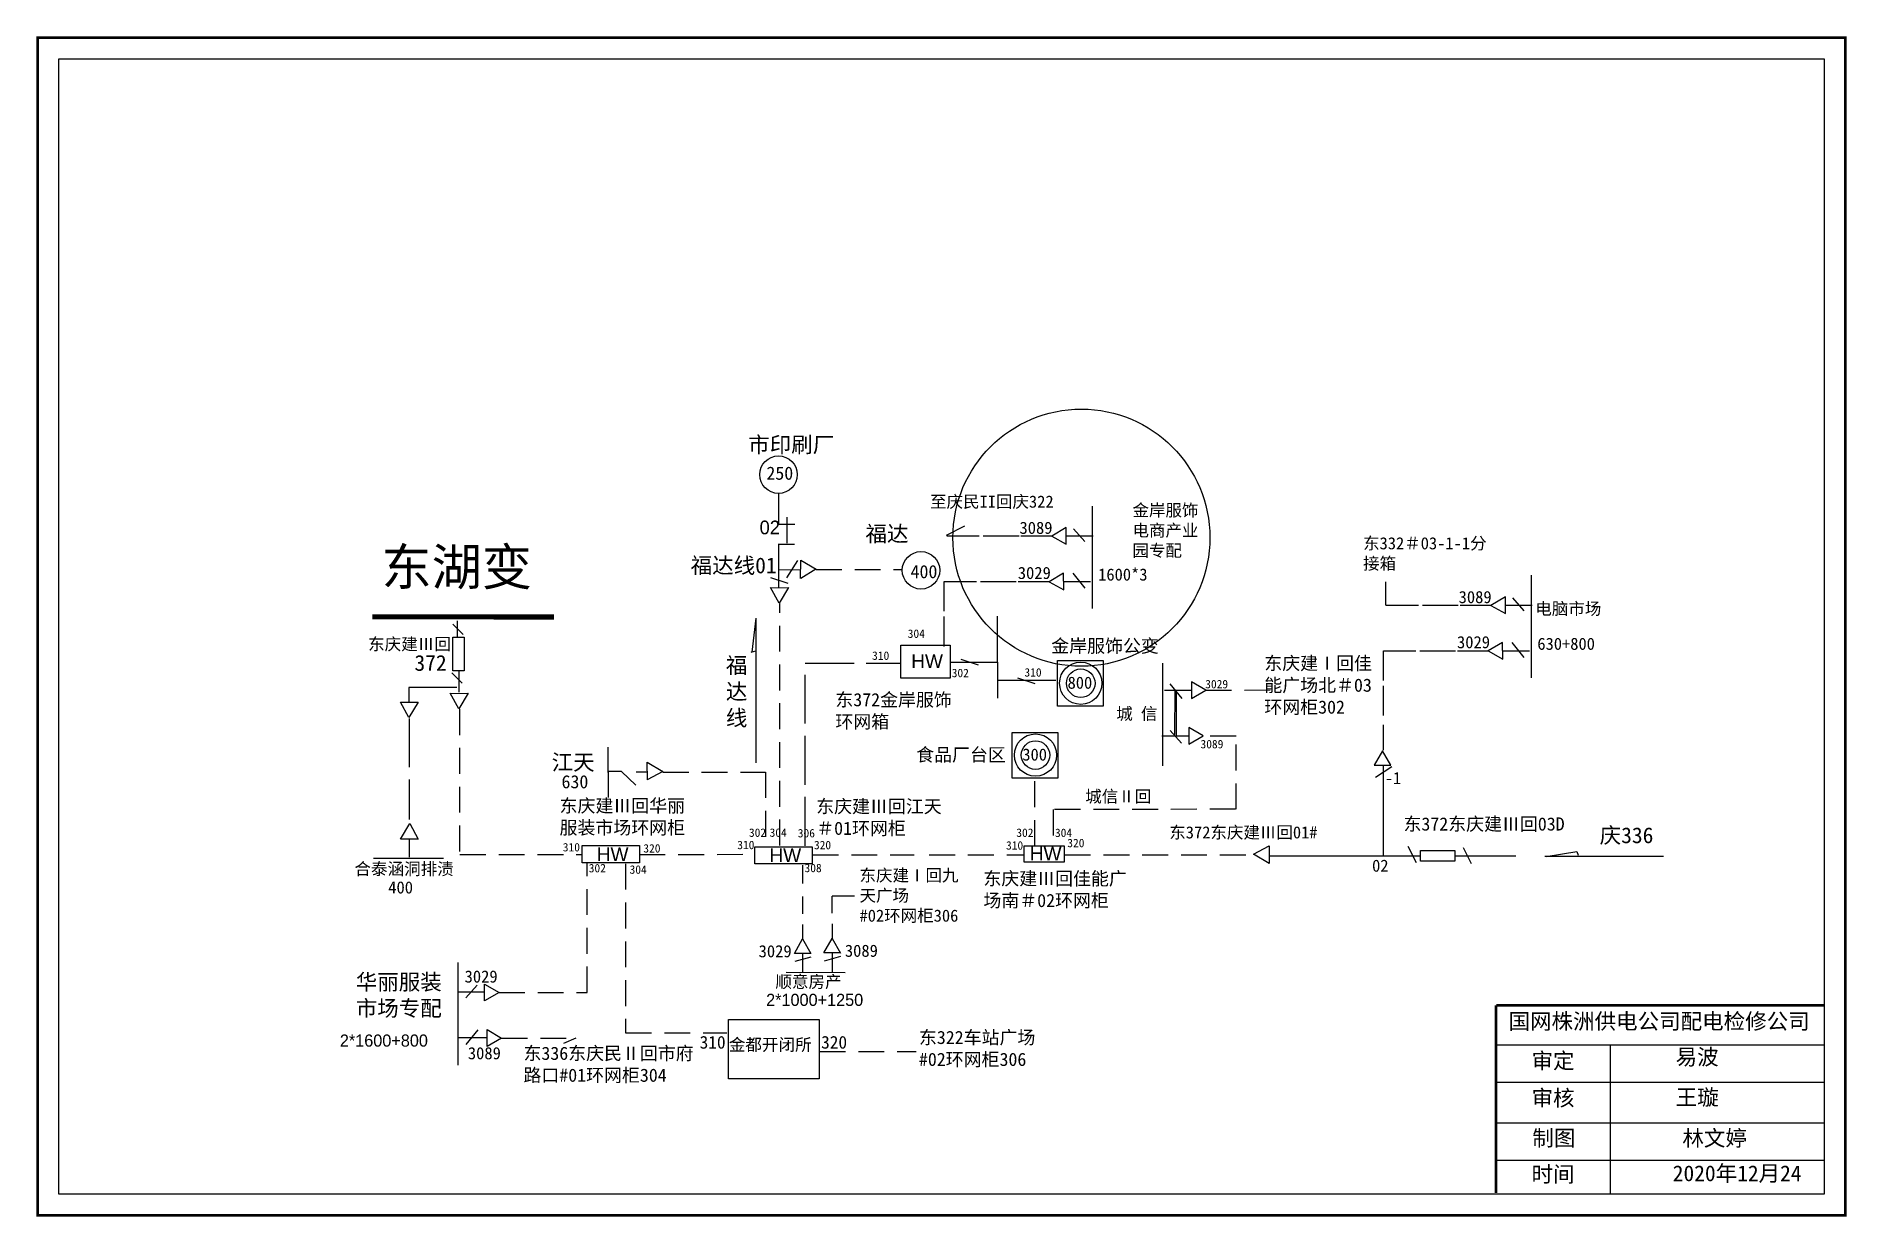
# Model space of a CAD drawing. Extents: x 0 to 344, y 0 to 225.
import ezdxf

# ---------------------------------------------------------------- set-up
doc = ezdxf.new("R2010")
doc.units = 0
doc.header["$LTSCALE"] = 0.774411
doc.linetypes.add('ACAD_ISO02W100', pattern=[15, 12, -3])
doc.linetypes.add('DASHED2', pattern=[9.525, 6.35, -3.175])
doc.layers.get('0').update_dxf_attribs({"linetype": 'CONTINUOUS'})
doc.layers.add('0-RefEdit0', color=7, linetype='CONTINUOUS')
doc.layers.add('MiniCADViewLayer', color=7, linetype='CONTINUOUS')
doc.styles.get("Standard").update_dxf_attribs({"font": '', "height": 2.5})
doc.styles.add('STYLE1', font='txt.shx', dxfattribs={"height": 2.6})
doc.styles.add('字体', font='simkai_0.ttf', dxfattribs={"height": 2.5})
doc.styles.get('Standard').set_extended_font_data('SimSun')

msp = doc.modelspace()

# ---------------------------------------------------------------- linework, layer by layer
at = {"linetype": 'Continuous'}
for p, q in [((141.12, 131.86), (141.12, 137.74)), ((200.8, 115.91), (200.8, 135.41)), ((197.19, 131.1), (199.34, 128.68)), ((141.12, 119.83), (141.12, 128.2)), ((173.09, 129.75), (179.26, 129.75)), ((180.02, 129.75), (186.82, 129.75)), ((187.2, 129.75), (193.24, 129.75)), ((195.89, 129.75), (200.93, 129.75)), ((144.69, 125.07), (142.61, 121.73)), ((141.16, 123.31), (145.33, 123.32)), ((172.59, 121.07), (178.76, 121.07)), ((172.59, 115.4), (172.59, 121.07)), ((179.51, 121.07), (186.31, 121.07)), ((186.69, 121.07), (192.74, 121.07)), ((195.38, 121.07), (200.42, 121.07)), ((197.05, 122.62), (199.34, 119.8)), ((256.64, 116.58), (256.64, 120.99)), ((284.35, 102.74), (284.35, 122.25)), ((141.2, 116.94), (139.57, 119.9)), ((139.61, 119.88), (142.96, 119.9)), ((142.96, 119.9), (141.2, 116.94)), ((280.74, 117.93), (282.89, 115.51)), ((136.74, 114.06), (135.98, 107.62)), ((136.74, 114.06), (136.74, 86.6)), ((172.59, 108.73), (172.59, 114.4)), ((256.64, 116.58), (262.81, 116.58)), ((263.57, 116.58), (270.37, 116.58)), ((270.75, 116.58), (276.79, 116.58)), ((279.44, 116.58), (284.48, 116.58)), ((81.1, 110.97), (79.12, 112.95)), ((135.88, 107.62), (136.74, 107.87)), ((256.14, 107.9), (262.31, 107.9)), ((256.14, 102.23), (256.14, 107.9)), ((263.07, 107.9), (269.87, 107.9)), ((270.24, 107.9), (276.29, 107.9)), ((278.94, 107.9), (283.97, 107.9)), ((280.6, 109.45), (282.89, 106.63)), ((80.88, 101.74), (78.9, 103.71)), ((80.23, 103.99), (80.23, 100.04)), ((214.13, 105.52), (214.13, 86.01)), ((219.55, 100.36), (214.51, 100.36)), ((217.88, 98.81), (215.59, 101.63)), ((216.44, 100.48), (216.43, 91.94)), ((216.74, 100.19), (216.74, 91.65)), ((256.14, 95.56), (256.14, 101.23)), ((80.24, 96.84), (78.61, 99.8)), ((78.65, 99.78), (82, 99.8)), ((82, 99.8), (80.24, 96.84)), ((256.14, 89.02), (256.14, 93.8)), ((219.04, 91.68), (214, 91.68)), ((217.74, 90.33), (215.59, 92.75)), ((108.64, 84.76), (108.64, 89.54)), ((116.1, 86.71), (119.05, 84.96)), ((116.12, 83.36), (116.1, 86.71)), ((108.64, 84.92), (108.64, 79.97)), ((111.19, 84.92), (108.64, 84.92)), ((113.9, 82.36), (111.19, 84.92)), ((119.05, 84.96), (116.1, 83.33)), ((254.63, 83.86), (257.77, 85.87)), ((231.45, 69.2), (234.41, 70.82)), ((234.4, 67.43), (231.45, 69.2)), ((234.39, 70.78), (234.4, 67.43)), ((287.14, 68.79), (292.97, 69.72)), ((292.97, 69.72), (293.21, 69.02)), ((263.19, 68.83), (234.38, 68.83)), ((281.31, 68.83), (269.77, 68.83)), ((281.34, 68.84), (269.78, 68.83)), ((286.85, 68.83), (309.45, 68.83)), ((151.29, 61.28), (155.5, 61.28)), ((80.14, 29.12), (80.14, 48.62)), ((85.05, 42.96), (80.01, 42.96)), ((83.75, 44.31), (81.6, 41.89)), ((83.89, 35.83), (81.6, 33.01)), ((85.55, 34.28), (80.14, 34.28)), ((277.63, 32.99), (340, 32.99)), ((299.28, 32.99), (299.28, 4.65)), ((277.63, 25.89), (340, 25.89)), ((277.63, 18.14), (340, 18.14)), ((277.63, 11.04), (340, 11.04))]:
    msp.add_line(p, q, dxfattribs=at)
at = {"linetype": 'DASHED2'}
for p, q in [((140.92, 131.95), (144.19, 131.95)), ((142.63, 133.28), (142.63, 126.83)), ((140.99, 128.17), (144.11, 128.17)), ((145.27, 121.64), (145.29, 125.1)), ((145.29, 125.1), (148.21, 123.4)), ((148.14, 123.41), (145.31, 121.66)), ((148.2, 123.32), (164.48, 123.32)), ((141.3, 70.86), (141.3, 116.89)), ((234.62, 100.37), (222.19, 100.36)), ((80.36, 96.79), (80.36, 69.19)), ((228.12, 91.68), (221.69, 91.68)), ((228.12, 77.76), (228.12, 91.68)), ((113.96, 84.87), (116.02, 84.87)), ((119.06, 84.83), (138.58, 84.83)), ((138.58, 84.83), (138.58, 71.19)), ((189.84, 70.79), (189.84, 83.54)), ((228.02, 77.76), (193.31, 77.69)), ((193.31, 77.69), (193.31, 70.77)), ((80.46, 69.15), (103.71, 69.17)), ((114.61, 69.17), (136.47, 69.19)), ((147.56, 69.11), (166.85, 69.11)), ((169.74, 69.11), (187.84, 69.11)), ((195.53, 69.11), (231.48, 69.11)), ((260.82, 70.71), (262.37, 67.61)), ((271.3, 70.47), (272.82, 67.42))]:
    msp.add_line(p, q, dxfattribs=at)
at = {"color": 0, "linetype": 'Continuous'}
for p, q in [((173.05, 129.86), (176.5, 131.66)), ((142.89, 120.67), (139.58, 121.76)), ((179.12, 105.13), (175.8, 106.22)), ((189.91, 101.63), (186.59, 102.71)), ((144.1, 50.35), (145.64, 53.1)), ((145.64, 53.1), (147.22, 50.33)), ((149.71, 50.43), (151.26, 53.19)), ((151.26, 53.19), (152.84, 50.42)), ((147.19, 50.35), (144.1, 50.35)), ((152.81, 50.44), (149.71, 50.43))]:
    msp.add_line(p, q, dxfattribs=at)
at = {"linetype": 'ACAD_ISO02W100'}
for p, q in [((79.96, 110.47), (79.96, 113.56)), ((146.14, 70.81), (146.14, 105.56)), ((146.14, 105.56), (164.18, 105.56))]:
    msp.add_line(p, q, dxfattribs=at)
at = {"color": 7, "linetype": 'Continuous'}
for p, q in [((70.73, 100.9), (70.73, 98.16)), ((69.13, 98.14), (72.52, 98.14)), ((70.76, 95.19), (69.13, 98.14)), ((72.52, 98.14), (70.76, 95.19)), ((69.13, 72.08), (70.89, 75.04)), ((70.89, 75.04), (72.52, 72.08)), ((72.52, 72.08), (69.13, 72.08))]:
    msp.add_line(p, q, dxfattribs=at)
at = {"color": 7, "linetype": 'ACAD_ISO02W100'}
msp.add_line((70.79, 95.04), (70.82, 75.82), dxfattribs=at)
msp.add_line((256.13, 86.08), (256.13, 68.9))
at = {"color": 0, "linetype": 'DASHED2'}
for p, q in [((104.63, 42.91), (104.63, 67.71)), ((111.97, 67.39), (111.97, 35.23)), ((147.23, 49.65), (144.15, 48.8)), ((145.64, 50.35), (145.64, 46.79)), ((152.84, 49.74), (149.77, 48.89)), ((151.26, 50.44), (151.25, 46.87)), ((87.89, 42.91), (104.63, 42.91)), ((111.97, 35.23), (131.24, 35.23)), ((88.39, 34.23), (102.49, 34.23)), ((102.49, 34.23), (100.16, 33.19))]:
    msp.add_line(p, q, dxfattribs=at)
at = {"color": 7, "linetype": 'DASHED2'}
msp.add_line((148.89, 31.72), (167.26, 31.72), dxfattribs=at)
at = {"linetype": 'Continuous', "const_width": 0.5}
msp.add_lwpolyline([(0.09, 224.49), (344.06, 224.49), (344.06, 0.52), (0.09, 0.52)], close=True, dxfattribs=at)
at = {"linetype": 'Continuous'}
for points in [[(4.13, 220.44), (340.02, 220.44), (340.02, 4.57), (4.13, 4.57)], [(164.31, 108.95), (173.72, 108.95), (173.72, 102.68), (164.31, 102.68)], [(103.71, 70.84), (114.61, 70.84), (114.61, 67.56), (103.71, 67.56)], [(136.56, 70.63), (147.46, 70.63), (147.46, 67.35), (136.56, 67.35)], [(187.8, 70.81), (195.41, 70.81), (195.41, 67.71), (187.8, 67.71)], [(263.2, 69.91), (269.74, 69.91), (269.74, 67.88), (263.2, 67.88)], [(131.54, 37.75), (148.81, 37.75), (148.81, 26.53), (131.54, 26.53)]]:
    msp.add_lwpolyline(points, close=True, dxfattribs=at)
for points in [[(195.82, 128.14), (195.79, 131.32), (193.05, 129.7)], [(195.32, 119.45), (195.29, 122.64), (192.54, 121.02)], [(279.38, 114.97), (279.35, 118.15), (276.6, 116.53)], [(278.87, 106.28), (278.84, 109.47), (276.1, 107.85)], [(219.61, 101.98), (219.64, 98.79), (222.39, 100.41)], [(219.11, 93.29), (219.14, 90.11), (221.88, 91.73)], [(256, 88.88), (254.41, 86.12), (257.59, 86.12)], [(85.12, 41.34), (85.15, 44.53), (87.89, 42.91)], [(85.62, 32.66), (85.65, 35.85), (88.39, 34.23)]]:
    msp.add_lwpolyline(points, close=True)
for points, const_width in [([(98.32, 114.33), (63.78, 114.35)], 1), ([(277.59, 40.5), (277.59, 4.77)], 0.5), ([(277.63, 40.5), (340, 40.5)], 0.5)]:
    msp.add_lwpolyline(points, dxfattribs=dict(at, const_width=const_width))
at = {"linetype": 'ACAD_ISO02W100'}
msp.add_lwpolyline([(81.29, 104.07), (79.08, 104.07), (79.08, 110.47), (81.29, 110.47)], close=True, dxfattribs=at)
at = {"color": 0, "linetype": 'Continuous'}
for points in [[(194.13, 106.04), (202.83, 106.04), (202.83, 97.35), (194.13, 97.35)], [(185.52, 92.38), (194.23, 92.38), (194.23, 83.68), (185.52, 83.68)]]:
    msp.add_lwpolyline(points, close=True, dxfattribs=at)
at = {"color": 1, "linetype": 'Continuous'}
msp.add_circle((198.69, 129.39), 24.45, dxfattribs=at)
at = {"linetype": 'Continuous'}
for centre, radius in [((141.07, 141.38), 3.57), ((168.17, 123.19), 3.57), ((198.57, 101.72), 4.02), ((198.57, 101.72), 2.71), ((189.96, 88.05), 4.02), ((189.96, 88.05), 2.71)]:
    msp.add_circle(centre, radius, dxfattribs=at)
at = {"layer": '0-RefEdit0', "ltscale": 2}
for p, q in [((79.86, 100.9), (70.72, 100.9)), ((70.78, 72.1), (70.78, 68.63)), ((63.98, 68.43), (77.35, 68.43))]:
    msp.add_line(p, q, dxfattribs=at)
at = {"layer": '0-RefEdit0', "color": 0, "ltscale": 2}
for p, q in [((145.62, 67.13), (145.62, 63.61)), ((145.62, 61.16), (145.62, 57.88)), ((151.23, 61.25), (151.23, 57.97)), ((145.64, 55.87), (145.64, 53.11)), ((151.26, 55.95), (151.26, 53.2)), ((142.52, 46.76), (153.74, 46.72))]:
    msp.add_line(p, q, dxfattribs=at)
at = {"layer": 'MiniCADViewLayer', "color": 0, "linetype": 'Continuous'}
for p, q in [((182.72, 105.71), (182.72, 114.49)), ((173.77, 105.71), (182.72, 105.71)), ((182.72, 105.71), (182.72, 98.85)), ((182.72, 102.28), (193.84, 102.28))]:
    msp.add_line(p, q, dxfattribs=at)

# ---------------------------------------------------------------- texts
for s, p in [('-1', (256.42, 82.54)), ('02', (254, 65.88))]:
    msp.add_text(s, height=2.3).set_placement(p)
at = {"color": 7, "linetype": 'Continuous', "style": '字体'}
msp.add_text('合泰涵洞排渍', height=2.31, dxfattribs=at).set_placement((60.38, 65.27))
at = {"linetype": 'Continuous', "style": '字体'}
for s, p in [('310', (126.06, 32.24)), ('320', (149.17, 32.24))]:
    msp.add_text(s, height=2.42, dxfattribs=at).set_placement(p)
at = {"linetype": 'DASHED2', "attachment_point": 1, "style": '字体'}
for s, insert, char_height, width in [('市印刷厂', (135.3, 148.59), 3, 29.75), ('福达', (157.61, 131.65), 3, 11.0144), ('福达线01', (124.35, 125.62), 3, 23.7816), ('福达线', (131.05, 106.63), 3, 0.4953), ('江天', (97.9, 88.2), 3, 9.948), ('东372东庆建Ⅲ回01#', (215.41, 74.51), 2.3, 28.583), ('庆336', (297.3, 74.31), 3, 22.8537), ('华丽服装市场专配', (60.63, 46.42), 3, 19.496)]:
    msp.add_mtext(s, dxfattribs=dict(at, insert=insert, char_height=char_height, width=width))
at = {"linetype": 'Continuous', "char_height": 2.5, "attachment_point": 1}
for s, insert, width in [('250', (138.76, 142.91), 3.0139), ('400', (166.19, 124.19), 6.0278), ('630', (99.78, 84.24), 4.0185)]:
    msp.add_mtext(s, dxfattribs=dict(at, insert=insert, width=width))
at = {"linetype": 'Continuous', "attachment_point": 1}
for s, insert, char_height, width, style in [('{\\fSimSun|b0|i0|c134|p2;至庆民}II{\\fSimSun|b0|i0|c134|p2;回庆322}', (169.9, 137.4), 2.3, 23.6701, '字体'), ('{\\f\uffbfﾬￌﾣﾤ_GB2312|b0|i0|c134|p49;02}', (137.47, 132.64), 2.6, 5.4886, 'STYLE1'), ('东332＃03-1-1分接箱', (252.28, 129.48), 2.3, 23.6701, '字体'), ('1600*3', (201.88, 123.54), 2.3, 23.6701, '字体'), ('630+800', (285.44, 110.37), 2.3, 23.6701, '字体'), ('{\\H0.6612x;310}', (158.87, 107.76), 2.42, 38.8834, '字体'), ('{\\fArial|b0|i0|c0|p32;\\H1.074x;HW}', (166.31, 107.22), 2.42, 38.8834, '字体'), ('{\\H0.6612x;3029}', (222.25, 102.35), 2.42, 38.8834, '字体'), ('{\\H0.6612x;3089}', (221.35, 90.94), 2.42, 38.8834, '字体'), ('{\\H0.6612x;302}', (135.44, 74.11), 2.42, 38.8834, '字体'), ('{\\H0.6612x;304}', (139.37, 74.12), 2.42, 38.8834, '字体'), ('{\\H0.6612x;306}', (144.73, 74.01), 2.42, 38.8834, '字体'), ('{\\H0.6612x;302}', (186.31, 74.1), 2.42, 38.8834, '字体'), ('{\\H0.6612x;304}', (193.66, 74.08), 2.42, 38.8834, '字体'), ('{\\H0.6612x;310}', (100.02, 71.34), 2.42, 38.8834, '字体'), ('{\\fArial|b0|i0|c0|p32;\\H1.074x;HW}', (106.48, 70.5), 2.42, 38.8834, '字体'), ('{\\H0.6612x;320}', (115.35, 71.12), 2.42, 38.8834, '字体'), ('{\\H0.6612x;310}', (133.22, 71.77), 2.42, 38.8834, '字体'), ('{\\fArial|b0|i0|c0|p32;\\H1.074x;HW}', (139.33, 70.3), 2.42, 38.8834, '字体'), ('{\\H0.6612x;320}', (147.81, 71.75), 2.42, 38.8834, '字体'), ('{\\H0.6612x;310}', (184.35, 71.68), 2.42, 38.8834, '字体'), ('{\\fArial|b0|i0|c0|p32;\\H1.074x;HW}', (188.87, 70.64), 2.42, 38.8834, '字体'), ('{\\H0.6612x;320}', (196.01, 72.14), 2.42, 38.8834, '字体'), ('{\\H0.6612x;302}', (104.96, 67.36), 2.42, 38.8834, '字体'), ('{\\H0.6612x;304}', (112.73, 67.09), 2.42, 38.8834, '字体'), ('{\\H0.6612x;308}', (146.01, 67.39), 2.42, 38.8834, '字体'), ('{\\fSimSun|b0|i0|c134|p2;国网株洲供电公司配电检修公司}', (279.96, 38.95), 3, 82.0179, '字体'), ('东322车站广场\\P#02环网柜306', (167.78, 35.62), 2.5, 34.5, '字体'), ('东336东庆民Ⅱ回市府路口#01环网柜304', (92.54, 32.61), 2.5, 34.5, '字体'), ('审定', (284.33, 31.44), 3, 23.4615, '字体'), ('{\\fSimSun|b0|i0|c134|p2;易波}', (311.75, 32.17), 3, 23.4615, '字体'), ('审核', (284.33, 24.37), 3, 23.4615, '字体'), ('制图', (284.49, 16.75), 3, 23.4615, '字体'), ('{\\fSimSun|b0|i0|c134|p2;林文婷}', (313.03, 16.72), 3, 23.4615, '字体'), ('时间', (284.33, 9.87), 3, 23.4615, '字体')]:
    msp.add_mtext(s, dxfattribs=dict(at, insert=insert, char_height=char_height, width=width, style=style))
at = {"attachment_point": 1, "style": '字体'}
for s, insert, char_height, width in [('金岸服饰电商产业园专配', (208.41, 135.77), 2.3, 15.1149), ('电脑市场', (285.06, 117.05), 2.3, 15.1149), ('东庆建Ⅰ回佳能广场北＃03环网柜302', (233.5, 106.77), 2.5, 23.5033), ('{\\fSimSun|b0|i0|c134|p2;东372金岸服饰环网箱}', (151.88, 99.84), 2.5, 25.2747), ('城 信', (205.32, 97.08), 2.3, 15.1149), ('食品厂台区', (167.26, 89.38), 2.5, 76.291), ('东庆建Ⅲ回华丽服装市场环网柜', (99.41, 79.68), 2.5, 25.422), ('东庆建Ⅲ回江天＃01环网柜', (148.24, 79.56), 2.5, 25.2747), ('城信Ⅱ回{\\fﾷￂￋￎ_GB2312|b0|i0|c134|p49;}', (199.42, 81.35), 2.3, 15.1149), ('东372东庆建Ⅲ回03D', (259.97, 76.21), 2.5, 76.291), ('东庆建Ⅰ回九天广场\\P#02环网柜306', (156.48, 66.35), 2.3, 19.8974), ('东庆建Ⅲ回佳能广场南＃02环网柜', (180.05, 65.83), 2.5, 28.3633)]:
    msp.add_mtext(s, dxfattribs=dict(at, insert=insert, char_height=char_height, width=width))
at = {"color": 0, "linetype": 'Continuous', "attachment_point": 1}
for s, insert, char_height, width in [('3089', (186.91, 132.43), 2.31, 3.7131), ('3029', (186.59, 123.85), 2.31, 3.7131), ('3089', (270.46, 119.26), 2.31, 3.7131), ('3029', (270.15, 110.68), 2.31, 3.7131), ('372', (71.8, 107.08), 3, 6.7865), ('3029', (137.28, 51.92), 2.31, 3.7131), ('3089', (153.69, 52.01), 2.31, 3.7131), ('3029', (81.34, 47.11), 2.31, 3.7131), ('顺意房产', (140.47, 46.13), 2.31, 16.9262), ('{\\f\uffbfﾬￌﾣﾤ_GB2312|b0|i0|c134|p49;2*1000+1250}', (138.71, 42.67), 2.31, 3.7131), ('{\\f\uffbfﾬￌﾣﾤ_GB2312|b0|i0|c134|p49;2*1600+800}', (57.61, 34.93), 2.31, 3.7131), ('金都开闭所', (131.61, 34.15), 2.31, 16.9262), ('3089', (81.96, 32.53), 2.31, 3.7131)]:
    msp.add_mtext(s, dxfattribs=dict(at, insert=insert, char_height=char_height, width=width))
at = {"color": 7, "linetype": 'Continuous', "insert": (65.52, 127.34), "char_height": 7, "width": 132.2648, "attachment_point": 1, "style": '字体'}
msp.add_mtext('东湖变', dxfattribs=at)
at = {"color": 0, "linetype": 'Continuous', "insert": (62.98, 110.32), "char_height": 2.31, "width": 16.2443, "attachment_point": 1, "style": '字体'}
msp.add_mtext('东庆建Ⅲ回', dxfattribs=at)
at = {"color": 7, "linetype": 'Continuous', "true_color": 0xffffff, "attachment_point": 1, "style": '字体'}
for s, insert, char_height, width in [('{\\H0.6612x;304}', (165.65, 111.94), 2.42, 38.8834), ('{\\H0.6612x;302}', (174.02, 104.47), 2.42, 38.8834), ('{\\H0.6612x;310}', (187.85, 104.58), 2.42, 38.8834), ('{\\fSimSun|b0|i0|c134|p2;王璇}', (311.76, 24.5), 3, 33.0539), ('2020{\\fSimSun|b0|i0|c134|p2;年}12{\\fSimSun|b0|i0|c134|p2;月24}', (311.2, 10.04), 3, 31.5711)]:
    msp.add_mtext(s, dxfattribs=dict(at, insert=insert, char_height=char_height, width=width))
at = {"color": 7, "true_color": 0xffffff, "insert": (192.96, 110.07), "char_height": 2.5, "width": 76.291, "attachment_point": 1, "style": '字体'}
msp.add_mtext('金岸服饰公变', dxfattribs=at)
at = {"color": 7, "linetype": 'Continuous', "true_color": 0xffffff, "insert": (196.06, 102.97), "char_height": 2.3, "width": 6.0415, "attachment_point": 1}
msp.add_mtext('800', dxfattribs=at)
at = {"color": 7, "linetype": 'Continuous', "insert": (187.45, 89.31), "char_height": 2.3, "width": 6.0415, "attachment_point": 1}
msp.add_mtext('300', dxfattribs=at)
at = {"color": 7, "linetype": 'DASHED2', "insert": (66.81, 64.05), "char_height": 2.31, "width": 5.2055, "attachment_point": 1}
msp.add_mtext('400', dxfattribs=at)

doc.saveas('drawing.dxf')
